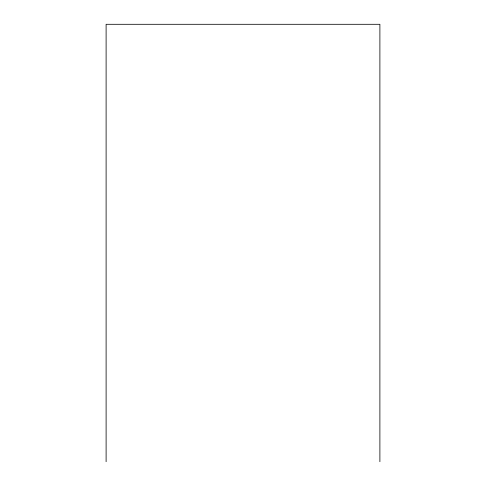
<?xml version="1.0" encoding="UTF-8"?>
<svg xmlns="http://www.w3.org/2000/svg" width="486" height="486" viewBox="0 0 486 486"><rect width="100%" height="100%" fill="white"/><g stroke="black" fill="none" stroke-linecap="round" stroke-linejoin="round"><path stroke-width="0.73" d="M379.894 461.7L379.894 24.3L106.106 24.3L106.106 461.7"/></g></svg>
